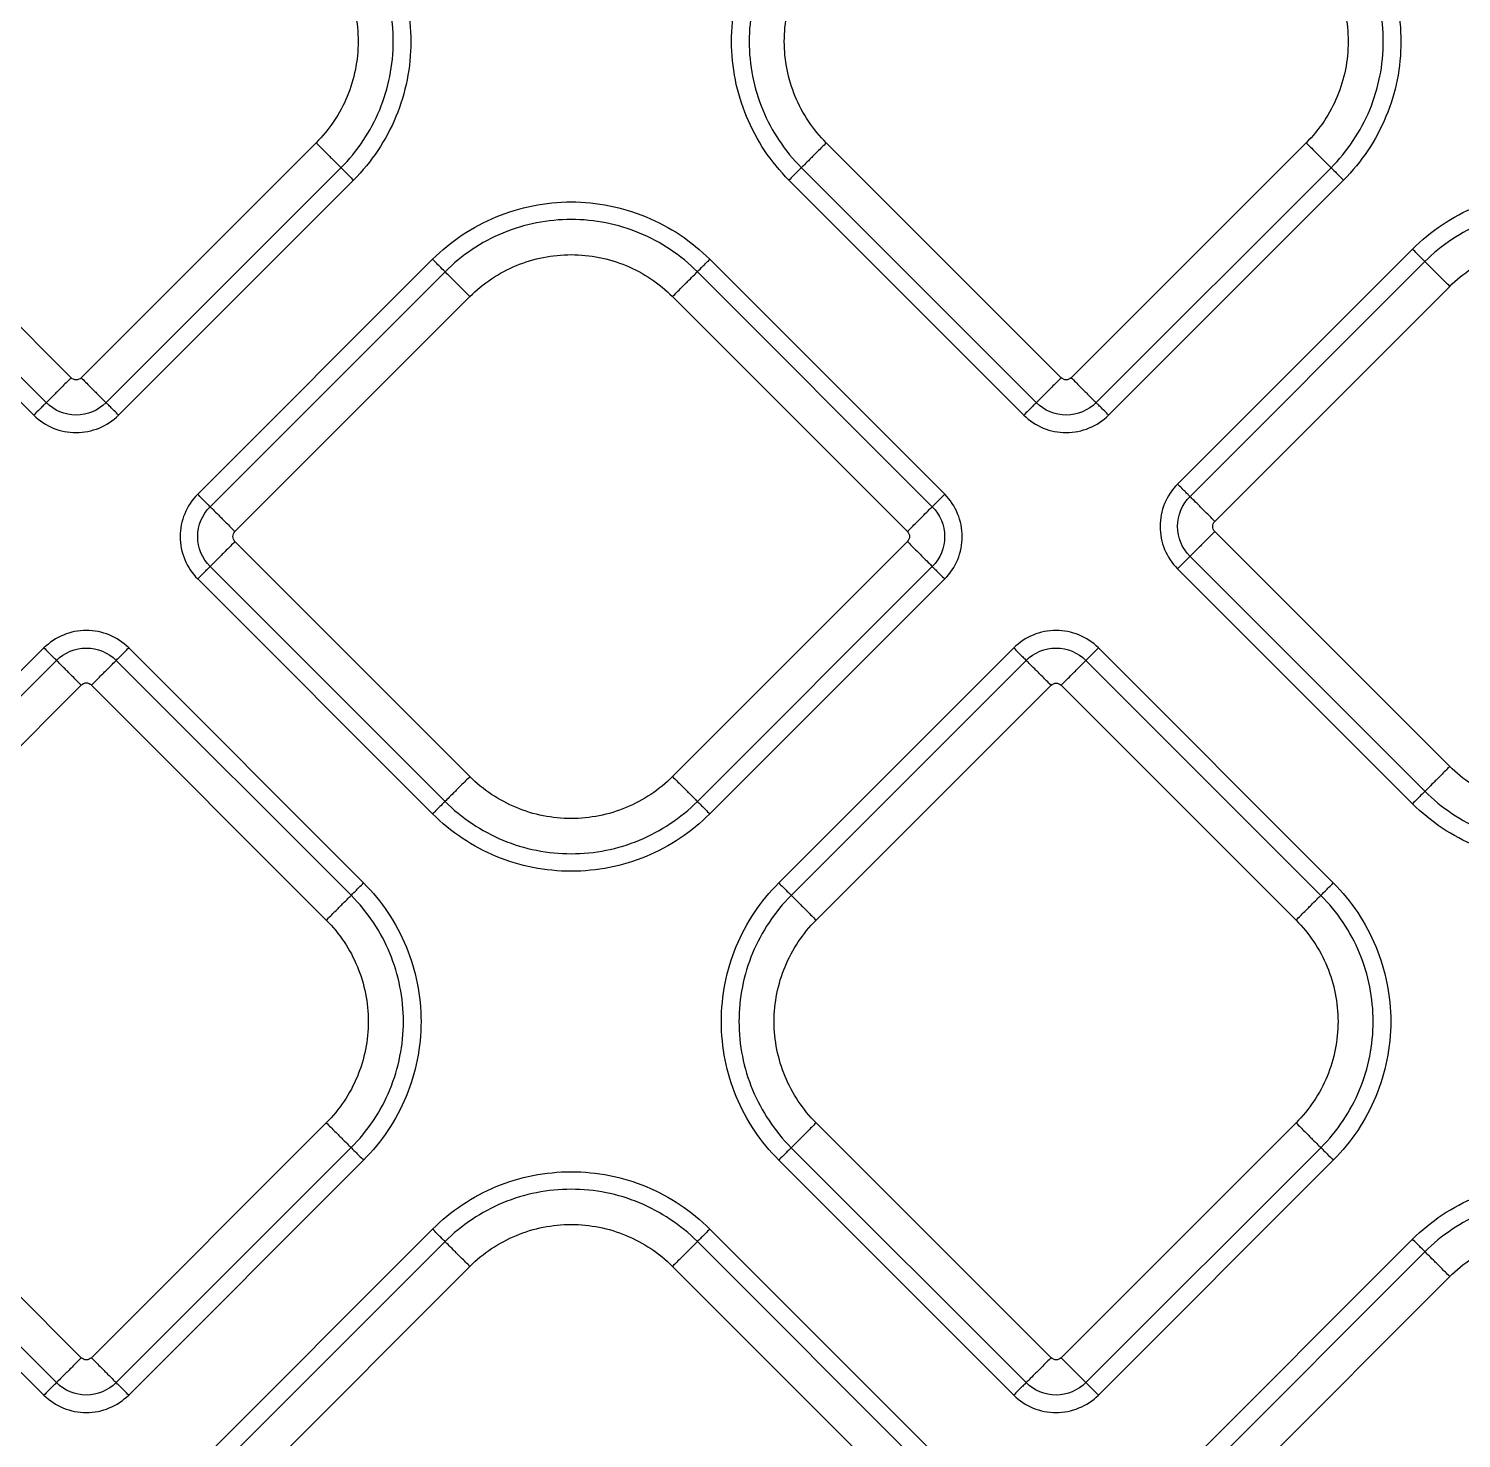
# Model space of a CAD drawing. Extents: x 525 to 613, y 487 to 635.
# Drawn here: x 567.463 to 571.481, y 537.177 to 541.13 of the extents above; entities that cross this region are included whole.
import ezdxf

# ---------------------------------------------------------------- set-up
doc = ezdxf.new("R2010")
doc.units = 0
doc.header["$MEASUREMENT"] = 0
doc.layers.add('1', color=4, linetype='Continuous')
doc.layers.add('STD TEST', color=3, linetype='Continuous')

# ---------------------------------------------------------------- blocks, each defined once
blk = doc.blocks.new('2023 VANGUARD')
at = {"layer": '1', "color": 3, "linetype": 'Continuous', "lineweight": 25}
for p, q in [((-1.3773, -52.5402), (-2.0361, -51.8813)), ((-0.6902, -51.8813), (-1.349, -52.5402)), ((1.3992, -52.5401), (0.7404, -51.8813)), ((2.0863, -51.8813), (1.4275, -52.5401)), ((-2.1407, -51.9859), (-1.4819, -52.6448)), ((-2.1059, -51.9511), (-1.447, -52.6099)), ((-1.2793, -52.6099), (-0.6205, -51.9511)), ((-1.2444, -52.6448), (-0.5856, -51.9859)), ((0.6358, -51.9859), (1.2946, -52.6447)), ((0.6707, -51.951), (1.3295, -52.6099)), ((1.4972, -52.6099), (2.156, -51.951)), ((1.5321, -52.6447), (2.1909, -51.9859)), ((2.3845, -52.1794), (1.7256, -52.8383)), ((-0.3636, -52.2079), (-1.0224, -52.8668)), ((1.0726, -52.8668), (0.4137, -52.2079)), ((2.4193, -52.2143), (1.7605, -52.8731)), ((-0.3287, -52.2428), (-0.9875, -52.9016)), ((1.0377, -52.9016), (0.3789, -52.2428)), ((1.8302, -52.9429), (2.489, -52.284)), ((-0.9178, -52.9714), (-0.259, -52.3125)), ((0.3091, -52.3125), (0.968, -52.9714)), ((2.489, -53.63), (1.8302, -52.9711)), ((-0.259, -53.6585), (-0.9178, -52.9996)), ((0.968, -52.9996), (0.3091, -53.6585)), ((-0.9875, -53.0694), (-0.3287, -53.7282)), ((0.3789, -53.7282), (1.0377, -53.0694)), ((1.7605, -53.0409), (2.4193, -53.6997)), ((-1.0224, -53.1042), (-0.3636, -53.7631)), ((0.4137, -53.7631), (1.0726, -53.1042)), ((1.7256, -53.0757), (2.3845, -53.7346)), ((-1.4534, -53.2978), (-1.779, -53.6234)), ((-0.5571, -53.9566), (-1.2159, -53.2978)), ((1.2661, -53.2978), (0.6073, -53.9566)), ((2.1624, -53.9566), (1.5036, -53.2978)), ((-1.4185, -53.3326), (-1.7441, -53.6582)), ((-0.592, -53.9914), (-1.2508, -53.3326)), ((1.301, -53.3326), (0.6421, -53.9915)), ((2.1275, -53.9915), (1.4687, -53.3326)), ((-1.3488, -53.4023), (-1.6754, -53.7289)), ((-1.3205, -53.4023), (-0.6617, -54.0612)), ((0.7119, -54.0612), (1.3707, -53.4024)), ((1.399, -53.4024), (2.0578, -54.0612)), ((-0.6617, -54.6293), (-1.3205, -55.2881)), ((1.3707, -55.2882), (0.7119, -54.6293)), ((2.0578, -54.6293), (1.399, -55.2882)), ((-1.2508, -55.3579), (-0.592, -54.699)), ((0.6421, -54.6991), (1.301, -55.3579)), ((1.4687, -55.3579), (2.1275, -54.6991)), ((-1.2159, -55.3927), (-0.5571, -54.7339)), ((0.6073, -54.7339), (1.2661, -55.3928)), ((1.5036, -55.3928), (2.1624, -54.7339)), ((-0.3635, -54.9274), (-1.0224, -55.5863)), ((-0.3287, -54.9623), (-0.9875, -55.6211)), ((1.0377, -55.6211), (0.3789, -54.9623)), ((1.0726, -55.5863), (0.4138, -54.9274)), ((2.3844, -54.9559), (1.7256, -55.6148)), ((2.4193, -54.9908), (1.7605, -55.6496)), ((-0.9178, -55.6909), (-0.259, -55.032)), ((0.3092, -55.032), (0.968, -55.6909)), ((1.8302, -55.7194), (2.489, -55.0605)), ((-1.3488, -55.2881), (-1.5437, -55.0933)), ((-1.6052, -55.1712), (-1.4185, -55.3579)), ((-1.64, -55.2061), (-1.4534, -55.3927))]:
    blk.add_line(p, q, dxfattribs=at)
for points, knots in [([(-0.5856, -51.2086), (-0.5347, -51.2595), (-0.494, -51.3205), (-0.4389, -51.4534), (-0.4246, -51.5253), (-0.4246, -51.6692), (-0.4389, -51.7411), (-0.494, -51.8741), (-0.5347, -51.935), (-0.5856, -51.9859)], [0, 0, 0, 0, 0.25, 0.25, 0.5, 0.5, 0.75, 0.75, 1, 1, 1, 1]), ([(0.6358, -51.9859), (0.5849, -51.935), (0.5442, -51.874), (0.4891, -51.7411), (0.4748, -51.6692), (0.4748, -51.5253), (0.4891, -51.4534), (0.5442, -51.3204), (0.5849, -51.2595), (0.6358, -51.2086)], [0, 0, 0, 0, 0.25, 0.25, 0.5, 0.5, 0.75, 0.75, 1, 1, 1, 1]), ([(2.1909, -51.2086), (2.2418, -51.2595), (2.2825, -51.3204), (2.3376, -51.4534), (2.3519, -51.5253), (2.3519, -51.6692), (2.3376, -51.7411), (2.2825, -51.874), (2.2418, -51.935), (2.1909, -51.9859)], [0, 0, 0, 0, 0.25, 0.25, 0.5, 0.5, 0.75, 0.75, 1, 1, 1, 1]), ([(-0.6205, -51.9511), (-0.5742, -51.9047), (-0.5371, -51.8492), (-0.4869, -51.7282), (-0.4739, -51.6628), (-0.4739, -51.5318), (-0.4869, -51.4663), (-0.5371, -51.3453), (-0.5742, -51.2898), (-0.6205, -51.2435)], [0, 0, 0, 0, 0.25, 0.25, 0.5, 0.5, 0.75, 0.75, 1, 1, 1, 1]), ([(0.6707, -51.2434), (0.6243, -51.2898), (0.5873, -51.3453), (0.5371, -51.4663), (0.5241, -51.5317), (0.5241, -51.6627), (0.5371, -51.7282), (0.5873, -51.8492), (0.6243, -51.9047), (0.6707, -51.951)], [0, 0, 0, 0, 0.25, 0.25, 0.5, 0.5, 0.75, 0.75, 1, 1, 1, 1]), ([(2.156, -51.951), (2.2024, -51.9047), (2.2394, -51.8492), (2.2896, -51.7282), (2.3026, -51.6627), (2.3026, -51.5317), (2.2896, -51.4663), (2.2394, -51.3453), (2.2024, -51.2898), (2.156, -51.2434)], [0, 0, 0, 0, 0.25, 0.25, 0.5, 0.5, 0.75, 0.75, 1, 1, 1, 1]), ([(-0.6902, -51.3132), (-0.653, -51.3504), (-0.6232, -51.3949), (-0.583, -51.4921), (-0.5725, -51.5447), (-0.5725, -51.6499), (-0.583, -51.7024), (-0.6232, -51.7996), (-0.653, -51.8441), (-0.6902, -51.8813)], [0, 0, 0, 0, 0.25, 0.25, 0.5, 0.5, 0.75, 0.75, 1, 1, 1, 1]), ([(0.7404, -51.8813), (0.7032, -51.8441), (0.6734, -51.7996), (0.6332, -51.7024), (0.6227, -51.6498), (0.6227, -51.5446), (0.6332, -51.4921), (0.6734, -51.3949), (0.7032, -51.3504), (0.7404, -51.3132)], [0, 0, 0, 0, 0.25, 0.25, 0.5, 0.5, 0.75, 0.75, 1, 1, 1, 1]), ([(2.0863, -51.3132), (2.1235, -51.3504), (2.1533, -51.3949), (2.1935, -51.4921), (2.204, -51.5446), (2.204, -51.6498), (2.1935, -51.7024), (2.1533, -51.7996), (2.1235, -51.8441), (2.0863, -51.8813)], [0, 0, 0, 0, 0.25, 0.25, 0.5, 0.5, 0.75, 0.75, 1, 1, 1, 1]), ([(-0.6902, -51.8813), (-0.6819, -51.8896), (-0.6737, -51.8979), (-0.6581, -51.9134), (-0.6509, -51.9207), (-0.6382, -51.9333), (-0.6329, -51.9387), (-0.6247, -51.9469), (-0.6218, -51.9497), (-0.6205, -51.9511)], [0, 0, 0, 0, 0.25, 0.25, 0.5, 0.5, 0.75, 0.75, 1, 1, 1, 1]), ([(0.7404, -51.8813), (0.7321, -51.8896), (0.7238, -51.8978), (0.7083, -51.9134), (0.701, -51.9206), (0.6884, -51.9333), (0.683, -51.9386), (0.6749, -51.9468), (0.672, -51.9496), (0.6707, -51.951)], [0, 0, 0, 0, 0.25, 0.25, 0.5, 0.5, 0.75, 0.75, 1, 1, 1, 1]), ([(2.0863, -51.8813), (2.0946, -51.8896), (2.1029, -51.8978), (2.1184, -51.9134), (2.1257, -51.9206), (2.1383, -51.9333), (2.1437, -51.9386), (2.1518, -51.9468), (2.1547, -51.9496), (2.156, -51.951)], [0, 0, 0, 0, 0.25, 0.25, 0.5, 0.5, 0.75, 0.75, 1, 1, 1, 1]), ([(-0.6205, -51.9511), (-0.6191, -51.9524), (-0.6147, -51.9568), (-0.6021, -51.9694), (-0.5939, -51.9776), (-0.5856, -51.9859)], [0, 0, 0, 0, 0.5, 0.5, 1, 1, 1, 1]), ([(0.6707, -51.951), (0.6693, -51.9524), (0.6649, -51.9567), (0.6523, -51.9694), (0.6441, -51.9776), (0.6358, -51.9859)], [0, 0, 0, 0, 0.5, 0.5, 1, 1, 1, 1]), ([(2.156, -51.951), (2.1574, -51.9524), (2.1618, -51.9567), (2.1744, -51.9694), (2.1826, -51.9776), (2.1909, -51.9859)], [0, 0, 0, 0, 0.5, 0.5, 1, 1, 1, 1]), ([(2.3845, -52.1794), (2.4353, -52.1286), (2.4963, -52.0878), (2.6292, -52.0328), (2.7012, -52.0185), (2.8451, -52.0185), (2.917, -52.0328), (3.0499, -52.0878), (3.1109, -52.1286), (3.1618, -52.1794)], [0, 0, 0, 0, 0.25, 0.25, 0.5, 0.5, 0.75, 0.75, 1, 1, 1, 1]), ([(-0.3636, -52.2079), (-0.3127, -52.1571), (-0.2517, -52.1163), (-0.1188, -52.0613), (-0.0469, -52.047), (0.097, -52.047), (0.1689, -52.0613), (0.3019, -52.1163), (0.3629, -52.1571), (0.4137, -52.2079)], [0, 0, 0, 0, 0.25, 0.25, 0.5, 0.5, 0.75, 0.75, 1, 1, 1, 1]), ([(3.1269, -52.2143), (3.0806, -52.168), (3.0251, -52.1309), (2.9041, -52.0808), (2.8386, -52.0678), (2.7076, -52.0678), (2.6421, -52.0808), (2.5211, -52.1309), (2.4656, -52.168), (2.4193, -52.2143)], [0, 0, 0, 0, 0.25, 0.25, 0.5, 0.5, 0.75, 0.75, 1, 1, 1, 1]), ([(0.3789, -52.2428), (0.3326, -52.1965), (0.2771, -52.1594), (0.156, -52.1093), (0.0906, -52.0963), (-0.0404, -52.0963), (-0.1059, -52.1093), (-0.2269, -52.1594), (-0.2824, -52.1965), (-0.3287, -52.2428)], [0, 0, 0, 0, 0.25, 0.25, 0.5, 0.5, 0.75, 0.75, 1, 1, 1, 1]), ([(2.4193, -52.2143), (2.4179, -52.2129), (2.4136, -52.2086), (2.401, -52.1959), (2.3927, -52.1877), (2.3845, -52.1794)], [0, 0, 0, 0, 0.5, 0.5, 1, 1, 1, 1]), ([(2.489, -52.284), (2.5262, -52.2468), (2.5708, -52.2171), (2.668, -52.1768), (2.7205, -52.1664), (2.8257, -52.1664), (2.8783, -52.1768), (2.9754, -52.2171), (3.02, -52.2468), (3.0572, -52.284)], [0, 0, 0, 0, 0.25, 0.25, 0.5, 0.5, 0.75, 0.75, 1, 1, 1, 1]), ([(-0.3287, -52.2428), (-0.3301, -52.2414), (-0.3344, -52.2371), (-0.3471, -52.2245), (-0.3553, -52.2162), (-0.3636, -52.2079)], [0, 0, 0, 0, 0.5, 0.5, 1, 1, 1, 1]), ([(-0.259, -52.3125), (-0.2218, -52.2753), (-0.1772, -52.2456), (-0.0801, -52.2053), (-0.0275, -52.1949), (0.0777, -52.1949), (0.1302, -52.2053), (0.2274, -52.2456), (0.272, -52.2753), (0.3091, -52.3125)], [0, 0, 0, 0, 0.25, 0.25, 0.5, 0.5, 0.75, 0.75, 1, 1, 1, 1]), ([(0.3789, -52.2428), (0.3802, -52.2414), (0.3846, -52.2371), (0.3972, -52.2245), (0.4055, -52.2162), (0.4137, -52.2079)], [0, 0, 0, 0, 0.5, 0.5, 1, 1, 1, 1]), ([(2.489, -52.284), (2.4808, -52.2758), (2.4725, -52.2675), (2.457, -52.252), (2.4497, -52.2447), (2.4371, -52.2321), (2.4317, -52.2267), (2.4235, -52.2185), (2.4207, -52.2157), (2.4193, -52.2143)], [0, 0, 0, 0, 0.25, 0.25, 0.5, 0.5, 0.75, 0.75, 1, 1, 1, 1]), ([(-0.259, -52.3125), (-0.2673, -52.3043), (-0.2755, -52.296), (-0.2911, -52.2805), (-0.2983, -52.2732), (-0.3109, -52.2606), (-0.3163, -52.2552), (-0.3245, -52.247), (-0.3273, -52.2442), (-0.3287, -52.2428)], [0, 0, 0, 0, 0.25, 0.25, 0.5, 0.5, 0.75, 0.75, 1, 1, 1, 1]), ([(0.3091, -52.3125), (0.3174, -52.3043), (0.3257, -52.296), (0.3412, -52.2805), (0.3485, -52.2732), (0.3611, -52.2606), (0.3665, -52.2552), (0.3747, -52.247), (0.3775, -52.2442), (0.3789, -52.2428)], [0, 0, 0, 0, 0.25, 0.25, 0.5, 0.5, 0.75, 0.75, 1, 1, 1, 1]), ([(-1.3773, -52.5402), (-1.3847, -52.5476), (-1.3926, -52.5555), (-1.4082, -52.571), (-1.4158, -52.5786), (-1.429, -52.5919), (-1.4347, -52.5976), (-1.443, -52.6059), (-1.4457, -52.6086), (-1.447, -52.6099)], [0, 0, 0, 0, 0.25, 0.25, 0.5, 0.5, 0.75, 0.75, 1, 1, 1, 1]), ([(-1.349, -52.5402), (-1.3527, -52.5439), (-1.3579, -52.546), (-1.3684, -52.546), (-1.3736, -52.5439), (-1.3773, -52.5402)], [0, 0, 0, 0, 0.5, 0.5, 1, 1, 1, 1]), ([(-1.349, -52.5402), (-1.3408, -52.5484), (-1.3325, -52.5567), (-1.317, -52.5722), (-1.3097, -52.5795), (-1.2971, -52.5921), (-1.2917, -52.5975), (-1.2835, -52.6057), (-1.2807, -52.6085), (-1.2793, -52.6099)], [0, 0, 0, 0, 0.25, 0.25, 0.5, 0.5, 0.75, 0.75, 1, 1, 1, 1]), ([(1.3992, -52.5401), (1.3918, -52.5475), (1.3839, -52.5554), (1.3684, -52.571), (1.3608, -52.5786), (1.3475, -52.5919), (1.3418, -52.5975), (1.3335, -52.6059), (1.3308, -52.6086), (1.3295, -52.6099)], [0, 0, 0, 0, 0.25, 0.25, 0.5, 0.5, 0.75, 0.75, 1, 1, 1, 1]), ([(1.4275, -52.5401), (1.4238, -52.5439), (1.4186, -52.546), (1.4081, -52.546), (1.4029, -52.5439), (1.3992, -52.5401)], [0, 0, 0, 0, 0.5, 0.5, 1, 1, 1, 1]), ([(1.4275, -52.5401), (1.4358, -52.5484), (1.444, -52.5567), (1.4596, -52.5722), (1.4668, -52.5795), (1.4794, -52.5921), (1.4848, -52.5975), (1.493, -52.6057), (1.4958, -52.6085), (1.4972, -52.6099)], [0, 0, 0, 0, 0.25, 0.25, 0.5, 0.5, 0.75, 0.75, 1, 1, 1, 1]), ([(-1.447, -52.6099), (-1.4477, -52.6105), (-1.449, -52.6118), (-1.453, -52.6159), (-1.4558, -52.6186), (-1.4624, -52.6252), (-1.4662, -52.629), (-1.474, -52.6369), (-1.4781, -52.6409), (-1.4819, -52.6448)], [0, 0, 0, 0, 0.25, 0.25, 0.5, 0.5, 0.75, 0.75, 1, 1, 1, 1]), ([(-1.2793, -52.6099), (-1.3013, -52.6319), (-1.3319, -52.6446), (-1.3945, -52.6446), (-1.4249, -52.632), (-1.447, -52.6099)], [0, 0, 0, 0, 0.5, 0.5, 1, 1, 1, 1]), ([(-1.2444, -52.6448), (-1.2482, -52.6409), (-1.2523, -52.6369), (-1.2602, -52.629), (-1.264, -52.6252), (-1.2706, -52.6186), (-1.2733, -52.6159), (-1.2774, -52.6118), (-1.2787, -52.6105), (-1.2793, -52.6099)], [0, 0, 0, 0, 0.25, 0.25, 0.5, 0.5, 0.75, 0.75, 1, 1, 1, 1]), ([(1.3295, -52.6099), (1.3289, -52.6105), (1.3276, -52.6118), (1.3235, -52.6158), (1.3207, -52.6186), (1.3142, -52.6252), (1.3103, -52.629), (1.3025, -52.6369), (1.2984, -52.6409), (1.2946, -52.6447)], [0, 0, 0, 0, 0.25, 0.25, 0.5, 0.5, 0.75, 0.75, 1, 1, 1, 1]), ([(1.4972, -52.6099), (1.4752, -52.6318), (1.4446, -52.6446), (1.382, -52.6446), (1.3516, -52.632), (1.3295, -52.6099)], [0, 0, 0, 0, 0.5, 0.5, 1, 1, 1, 1]), ([(1.5321, -52.6447), (1.5283, -52.6409), (1.5242, -52.6369), (1.5164, -52.629), (1.5125, -52.6252), (1.506, -52.6186), (1.5032, -52.6158), (1.4991, -52.6118), (1.4978, -52.6105), (1.4972, -52.6099)], [0, 0, 0, 0, 0.25, 0.25, 0.5, 0.5, 0.75, 0.75, 1, 1, 1, 1]), ([(-1.4819, -52.6448), (-1.4505, -52.6761), (-1.4076, -52.6939), (-1.3189, -52.6939), (-1.2755, -52.6759), (-1.2444, -52.6448)], [0, 0, 0, 0, 0.5, 0.5, 1, 1, 1, 1]), ([(1.2946, -52.6447), (1.326, -52.6761), (1.3689, -52.6939), (1.4576, -52.6939), (1.501, -52.6758), (1.5321, -52.6447)], [0, 0, 0, 0, 0.5, 0.5, 1, 1, 1, 1]), ([(-1.0224, -52.8668), (-1.0538, -52.8981), (-1.0716, -52.9411), (-1.0716, -53.0298), (-1.0535, -53.0731), (-1.0224, -53.1042)], [0, 0, 0, 0, 0.5, 0.5, 1, 1, 1, 1]), ([(-0.9875, -52.9016), (-0.9882, -52.901), (-0.9895, -52.8997), (-0.9935, -52.8957), (-0.9963, -52.8929), (-1.0029, -52.8863), (-1.0067, -52.8825), (-1.0146, -52.8746), (-1.0186, -52.8706), (-1.0224, -52.8668)], [0, 0, 0, 0, 0.25, 0.25, 0.5, 0.5, 0.75, 0.75, 1, 1, 1, 1]), ([(1.0726, -52.8668), (1.0688, -52.8706), (1.0647, -52.8746), (1.0568, -52.8825), (1.053, -52.8863), (1.0464, -52.8929), (1.0437, -52.8957), (1.0396, -52.8997), (1.0383, -52.901), (1.0377, -52.9016)], [0, 0, 0, 0, 0.25, 0.25, 0.5, 0.5, 0.75, 0.75, 1, 1, 1, 1]), ([(1.0726, -53.1042), (1.1039, -53.0729), (1.1217, -53.0299), (1.1218, -52.9412), (1.1037, -52.8979), (1.0726, -52.8668)], [0, 0, 0, 0, 0.5, 0.5, 1, 1, 1, 1]), ([(1.7256, -52.8383), (1.6943, -52.8696), (1.6765, -52.9126), (1.6764, -53.0013), (1.6945, -53.0446), (1.7256, -53.0757)], [0, 0, 0, 0, 0.5, 0.5, 1, 1, 1, 1]), ([(1.7605, -52.8731), (1.7599, -52.8725), (1.7586, -52.8712), (1.7545, -52.8672), (1.7517, -52.8644), (1.7452, -52.8578), (1.7413, -52.854), (1.7335, -52.8461), (1.7294, -52.8421), (1.7256, -52.8383)], [0, 0, 0, 0, 0.25, 0.25, 0.5, 0.5, 0.75, 0.75, 1, 1, 1, 1]), ([(1.7605, -53.0409), (1.7385, -53.0189), (1.7257, -52.9883), (1.7258, -52.9256), (1.7383, -52.8953), (1.7605, -52.8731)], [0, 0, 0, 0, 0.5, 0.5, 1, 1, 1, 1]), ([(1.8302, -52.9429), (1.8228, -52.9355), (1.8149, -52.9275), (1.7994, -52.912), (1.7918, -52.9044), (1.7785, -52.8911), (1.7728, -52.8855), (1.7645, -52.8771), (1.7618, -52.8744), (1.7605, -52.8731)], [0, 0, 0, 0, 0.25, 0.25, 0.5, 0.5, 0.75, 0.75, 1, 1, 1, 1]), ([(-0.9875, -53.0694), (-1.0095, -53.0474), (-1.0223, -53.0168), (-1.0223, -52.9541), (-1.0097, -52.9238), (-0.9875, -52.9016)], [0, 0, 0, 0, 0.5, 0.5, 1, 1, 1, 1]), ([(-0.9875, -52.9016), (-0.9862, -52.903), (-0.9833, -52.9058), (-0.9752, -52.914), (-0.9698, -52.9194), (-0.9572, -52.932), (-0.9499, -52.9393), (-0.9344, -52.9548), (-0.9261, -52.9631), (-0.9178, -52.9714)], [0, 0, 0, 0, 0.25, 0.25, 0.5, 0.5, 0.75, 0.75, 1, 1, 1, 1]), ([(0.968, -52.9714), (0.9762, -52.9631), (0.9845, -52.9548), (1, -52.9393), (1.0073, -52.932), (1.0199, -52.9194), (1.0253, -52.914), (1.0335, -52.9058), (1.0363, -52.903), (1.0377, -52.9016)], [0, 0, 0, 0, 0.25, 0.25, 0.5, 0.5, 0.75, 0.75, 1, 1, 1, 1]), ([(1.0377, -52.9016), (1.0597, -52.9236), (1.0724, -52.9542), (1.0724, -53.0169), (1.0599, -53.0472), (1.0377, -53.0694)], [0, 0, 0, 0, 0.5, 0.5, 1, 1, 1, 1]), ([(1.8302, -52.9711), (1.8265, -52.9674), (1.8243, -52.9622), (1.8243, -52.9518), (1.8265, -52.9466), (1.8302, -52.9429)], [0, 0, 0, 0, 0.5, 0.5, 1, 1, 1, 1]), ([(-0.9178, -52.9996), (-0.9215, -52.9959), (-0.9237, -52.9907), (-0.9237, -52.9803), (-0.9215, -52.9751), (-0.9178, -52.9714)], [0, 0, 0, 0, 0.5, 0.5, 1, 1, 1, 1]), ([(0.968, -52.9714), (0.9717, -52.9751), (0.9738, -52.9803), (0.9738, -52.9907), (0.9717, -52.9959), (0.968, -52.9996)], [0, 0, 0, 0, 0.5, 0.5, 1, 1, 1, 1]), ([(1.8302, -52.9711), (1.8219, -52.9794), (1.8137, -52.9877), (1.7981, -53.0032), (1.7909, -53.0105), (1.7782, -53.0231), (1.7729, -53.0285), (1.7647, -53.0367), (1.7619, -53.0395), (1.7605, -53.0409)], [0, 0, 0, 0, 0.25, 0.25, 0.5, 0.5, 0.75, 0.75, 1, 1, 1, 1]), ([(-0.9178, -52.9996), (-0.9261, -53.0079), (-0.9344, -53.0162), (-0.9499, -53.0317), (-0.9572, -53.039), (-0.9698, -53.0516), (-0.9752, -53.057), (-0.9833, -53.0652), (-0.9862, -53.068), (-0.9875, -53.0694)], [0, 0, 0, 0, 0.25, 0.25, 0.5, 0.5, 0.75, 0.75, 1, 1, 1, 1]), ([(0.968, -52.9996), (0.9754, -53.007), (0.9833, -53.015), (0.9988, -53.0305), (1.0064, -53.0381), (1.0197, -53.0514), (1.0254, -53.057), (1.0337, -53.0654), (1.0364, -53.0681), (1.0377, -53.0694)], [0, 0, 0, 0, 0.25, 0.25, 0.5, 0.5, 0.75, 0.75, 1, 1, 1, 1]), ([(-1.0224, -53.1042), (-1.0186, -53.1004), (-1.0146, -53.0964), (-1.0067, -53.0885), (-1.0029, -53.0847), (-0.9963, -53.0781), (-0.9935, -53.0754), (-0.9895, -53.0713), (-0.9882, -53.07), (-0.9875, -53.0694)], [0, 0, 0, 0, 0.25, 0.25, 0.5, 0.5, 0.75, 0.75, 1, 1, 1, 1]), ([(1.0377, -53.0694), (1.0383, -53.07), (1.0396, -53.0713), (1.0437, -53.0754), (1.0464, -53.0781), (1.053, -53.0847), (1.0568, -53.0885), (1.0647, -53.0964), (1.0688, -53.1004), (1.0726, -53.1042)], [0, 0, 0, 0, 0.25, 0.25, 0.5, 0.5, 0.75, 0.75, 1, 1, 1, 1]), ([(1.7256, -53.0757), (1.7294, -53.0719), (1.7335, -53.0679), (1.7413, -53.06), (1.7452, -53.0562), (1.7517, -53.0496), (1.7545, -53.0468), (1.7586, -53.0428), (1.7599, -53.0415), (1.7605, -53.0409)], [0, 0, 0, 0, 0.25, 0.25, 0.5, 0.5, 0.75, 0.75, 1, 1, 1, 1]), ([(-1.2159, -53.2978), (-1.2473, -53.2664), (-1.2903, -53.2486), (-1.3789, -53.2486), (-1.4223, -53.2666), (-1.4534, -53.2978)], [0, 0, 0, 0, 0.5, 0.5, 1, 1, 1, 1]), ([(1.5036, -53.2978), (1.4722, -53.2664), (1.4292, -53.2486), (1.3406, -53.2486), (1.2972, -53.2667), (1.2661, -53.2978)], [0, 0, 0, 0, 0.5, 0.5, 1, 1, 1, 1]), ([(-1.4534, -53.2978), (-1.4496, -53.3016), (-1.4455, -53.3056), (-1.4377, -53.3135), (-1.4338, -53.3173), (-1.4273, -53.3239), (-1.4245, -53.3266), (-1.4204, -53.3307), (-1.4191, -53.332), (-1.4185, -53.3326)], [0, 0, 0, 0, 0.25, 0.25, 0.5, 0.5, 0.75, 0.75, 1, 1, 1, 1]), ([(-1.4185, -53.3326), (-1.3965, -53.3106), (-1.3659, -53.2979), (-1.3033, -53.2979), (-1.2729, -53.3105), (-1.2508, -53.3326)], [0, 0, 0, 0, 0.5, 0.5, 1, 1, 1, 1]), ([(-1.2508, -53.3326), (-1.2502, -53.332), (-1.2489, -53.3307), (-1.2448, -53.3266), (-1.242, -53.3239), (-1.2355, -53.3173), (-1.2316, -53.3135), (-1.2238, -53.3056), (-1.2197, -53.3016), (-1.2159, -53.2978)], [0, 0, 0, 0, 0.25, 0.25, 0.5, 0.5, 0.75, 0.75, 1, 1, 1, 1]), ([(1.2661, -53.2978), (1.2699, -53.3016), (1.274, -53.3056), (1.2818, -53.3135), (1.2856, -53.3173), (1.2922, -53.3239), (1.295, -53.3267), (1.299, -53.3307), (1.3003, -53.332), (1.301, -53.3326)], [0, 0, 0, 0, 0.25, 0.25, 0.5, 0.5, 0.75, 0.75, 1, 1, 1, 1]), ([(1.301, -53.3326), (1.3229, -53.3107), (1.3536, -53.2979), (1.4162, -53.2979), (1.4465, -53.3105), (1.4687, -53.3326)], [0, 0, 0, 0, 0.5, 0.5, 1, 1, 1, 1]), ([(1.4687, -53.3326), (1.4693, -53.332), (1.4706, -53.3307), (1.4747, -53.3267), (1.4774, -53.3239), (1.484, -53.3173), (1.4878, -53.3135), (1.4957, -53.3056), (1.4998, -53.3016), (1.5036, -53.2978)], [0, 0, 0, 0, 0.25, 0.25, 0.5, 0.5, 0.75, 0.75, 1, 1, 1, 1]), ([(-1.3488, -53.4023), (-1.3571, -53.3941), (-1.3653, -53.3858), (-1.3809, -53.3703), (-1.3881, -53.363), (-1.4008, -53.3504), (-1.4061, -53.345), (-1.4143, -53.3368), (-1.4171, -53.334), (-1.4185, -53.3326)], [0, 0, 0, 0, 0.25, 0.25, 0.5, 0.5, 0.75, 0.75, 1, 1, 1, 1]), ([(-1.3205, -53.4023), (-1.3131, -53.3949), (-1.3052, -53.387), (-1.2897, -53.3715), (-1.2821, -53.3639), (-1.2688, -53.3506), (-1.2631, -53.3449), (-1.2548, -53.3366), (-1.2521, -53.3339), (-1.2508, -53.3326)], [0, 0, 0, 0, 0.25, 0.25, 0.5, 0.5, 0.75, 0.75, 1, 1, 1, 1]), ([(1.3707, -53.4024), (1.3624, -53.3941), (1.3542, -53.3858), (1.3386, -53.3703), (1.3314, -53.363), (1.3187, -53.3504), (1.3134, -53.345), (1.3052, -53.3368), (1.3024, -53.334), (1.301, -53.3326)], [0, 0, 0, 0, 0.25, 0.25, 0.5, 0.5, 0.75, 0.75, 1, 1, 1, 1]), ([(1.399, -53.4024), (1.4064, -53.395), (1.4143, -53.3871), (1.4298, -53.3715), (1.4374, -53.3639), (1.4507, -53.3506), (1.4564, -53.345), (1.4647, -53.3366), (1.4674, -53.3339), (1.4687, -53.3326)], [0, 0, 0, 0, 0.25, 0.25, 0.5, 0.5, 0.75, 0.75, 1, 1, 1, 1]), ([(-1.3205, -53.4023), (-1.3212, -53.4017), (-1.3224, -53.4006), (-1.3246, -53.3991), (-1.3274, -53.3978), (-1.3307, -53.3967), (-1.3346, -53.3964), (-1.3386, -53.3967), (-1.3423, -53.3979), (-1.3459, -53.3997), (-1.3478, -53.4015), (-1.3488, -53.4023)], [0, 0, 0, 0, 0.083478, 0.166388, 0.250171, 0.374789, 0.500105, 0.62472, 0.750039, 0.874841, 1, 1, 1, 1]), ([(1.3707, -53.4024), (1.3744, -53.3987), (1.3796, -53.3965), (1.3901, -53.3965), (1.3953, -53.3987), (1.399, -53.4024)], [0, 0, 0, 0, 0.5, 0.5, 1, 1, 1, 1]), ([(2.489, -53.63), (2.4808, -53.6382), (2.4725, -53.6465), (2.457, -53.662), (2.4497, -53.6693), (2.4371, -53.6819), (2.4317, -53.6873), (2.4235, -53.6955), (2.4207, -53.6983), (2.4193, -53.6997)], [0, 0, 0, 0, 0.25, 0.25, 0.5, 0.5, 0.75, 0.75, 1, 1, 1, 1]), ([(3.0572, -53.63), (3.02, -53.6672), (2.9754, -53.6969), (2.8783, -53.7372), (2.8257, -53.7476), (2.7205, -53.7476), (2.668, -53.7372), (2.5708, -53.6969), (2.5262, -53.6672), (2.489, -53.63)], [0, 0, 0, 0, 0.25, 0.25, 0.5, 0.5, 0.75, 0.75, 1, 1, 1, 1]), ([(-0.259, -53.6585), (-0.2673, -53.6668), (-0.2755, -53.675), (-0.2911, -53.6905), (-0.2983, -53.6978), (-0.3109, -53.7104), (-0.3163, -53.7158), (-0.3245, -53.724), (-0.3273, -53.7268), (-0.3287, -53.7282)], [0, 0, 0, 0, 0.25, 0.25, 0.5, 0.5, 0.75, 0.75, 1, 1, 1, 1]), ([(0.3091, -53.6585), (0.272, -53.6957), (0.2274, -53.7254), (0.1302, -53.7657), (0.0777, -53.7761), (-0.0275, -53.7761), (-0.0801, -53.7657), (-0.1772, -53.7254), (-0.2218, -53.6957), (-0.259, -53.6585)], [0, 0, 0, 0, 0.25, 0.25, 0.5, 0.5, 0.75, 0.75, 1, 1, 1, 1]), ([(0.3091, -53.6585), (0.3174, -53.6668), (0.3257, -53.675), (0.3412, -53.6905), (0.3485, -53.6978), (0.3611, -53.7104), (0.3665, -53.7158), (0.3747, -53.724), (0.3775, -53.7268), (0.3789, -53.7282)], [0, 0, 0, 0, 0.25, 0.25, 0.5, 0.5, 0.75, 0.75, 1, 1, 1, 1]), ([(2.4193, -53.6997), (2.4179, -53.7011), (2.4136, -53.7054), (2.401, -53.718), (2.3927, -53.7263), (2.3845, -53.7346)], [0, 0, 0, 0, 0.5, 0.5, 1, 1, 1, 1]), ([(2.4193, -53.6997), (2.4656, -53.746), (2.5211, -53.7831), (2.6421, -53.8332), (2.7076, -53.8462), (2.8386, -53.8462), (2.9041, -53.8332), (3.0251, -53.7831), (3.0806, -53.746), (3.1269, -53.6997)], [0, 0, 0, 0, 0.25, 0.25, 0.5, 0.5, 0.75, 0.75, 1, 1, 1, 1]), ([(-0.3287, -53.7282), (-0.3301, -53.7296), (-0.3344, -53.7339), (-0.3471, -53.7466), (-0.3553, -53.7548), (-0.3636, -53.7631)], [0, 0, 0, 0, 0.5, 0.5, 1, 1, 1, 1]), ([(-0.3287, -53.7282), (-0.2824, -53.7745), (-0.2269, -53.8116), (-0.1059, -53.8617), (-0.0404, -53.8747), (0.0906, -53.8747), (0.156, -53.8617), (0.2771, -53.8116), (0.3326, -53.7745), (0.3789, -53.7282)], [0, 0, 0, 0, 0.25, 0.25, 0.5, 0.5, 0.75, 0.75, 1, 1, 1, 1]), ([(0.3789, -53.7282), (0.3802, -53.7296), (0.3846, -53.7339), (0.3972, -53.7466), (0.4055, -53.7548), (0.4137, -53.7631)], [0, 0, 0, 0, 0.5, 0.5, 1, 1, 1, 1]), ([(3.1618, -53.7346), (3.1109, -53.7854), (3.0499, -53.8262), (2.917, -53.8812), (2.8451, -53.8955), (2.7012, -53.8955), (2.6292, -53.8812), (2.4963, -53.8262), (2.4353, -53.7854), (2.3845, -53.7346)], [0, 0, 0, 0, 0.25, 0.25, 0.5, 0.5, 0.75, 0.75, 1, 1, 1, 1]), ([(0.4137, -53.7631), (0.3629, -53.8139), (0.3019, -53.8547), (0.1689, -53.9097), (0.097, -53.924), (-0.0469, -53.924), (-0.1188, -53.9097), (-0.2517, -53.8547), (-0.3127, -53.8139), (-0.3636, -53.7631)], [0, 0, 0, 0, 0.25, 0.25, 0.5, 0.5, 0.75, 0.75, 1, 1, 1, 1]), ([(-0.592, -53.9914), (-0.5906, -53.9901), (-0.5862, -53.9857), (-0.5736, -53.9731), (-0.5654, -53.9649), (-0.5571, -53.9566)], [0, 0, 0, 0, 0.5, 0.5, 1, 1, 1, 1]), ([(-0.5571, -53.9566), (-0.5062, -54.0075), (-0.4655, -54.0684), (-0.4104, -54.2014), (-0.3961, -54.2733), (-0.3961, -54.4172), (-0.4104, -54.4891), (-0.4655, -54.622), (-0.5062, -54.683), (-0.5571, -54.7339)], [0, 0, 0, 0, 0.25, 0.25, 0.5, 0.5, 0.75, 0.75, 1, 1, 1, 1]), ([(0.6073, -54.7339), (0.5564, -54.683), (0.5157, -54.6221), (0.4606, -54.4891), (0.4463, -54.4172), (0.4463, -54.2733), (0.4606, -54.2014), (0.5157, -54.0685), (0.5564, -54.0075), (0.6073, -53.9566)], [0, 0, 0, 0, 0.25, 0.25, 0.5, 0.5, 0.75, 0.75, 1, 1, 1, 1]), ([(0.6073, -53.9566), (0.6155, -53.9649), (0.6238, -53.9731), (0.6364, -53.9858), (0.6408, -53.9901), (0.6421, -53.9915)], [0, 0, 0, 0, 0.5, 0.5, 1, 1, 1, 1]), ([(2.1275, -53.9915), (2.1289, -53.9901), (2.1333, -53.9858), (2.1459, -53.9731), (2.1541, -53.9649), (2.1624, -53.9566)], [0, 0, 0, 0, 0.5, 0.5, 1, 1, 1, 1]), ([(2.1624, -53.9566), (2.2133, -54.0075), (2.254, -54.0685), (2.3091, -54.2014), (2.3234, -54.2733), (2.3234, -54.4172), (2.3091, -54.4891), (2.254, -54.6221), (2.2133, -54.683), (2.1624, -54.7339)], [0, 0, 0, 0, 0.25, 0.25, 0.5, 0.5, 0.75, 0.75, 1, 1, 1, 1]), ([(-0.6617, -54.0612), (-0.6534, -54.0529), (-0.6451, -54.0446), (-0.6296, -54.0291), (-0.6223, -54.0218), (-0.6097, -54.0092), (-0.6043, -54.0038), (-0.5962, -53.9956), (-0.5933, -53.9928), (-0.592, -53.9914)], [0, 0, 0, 0, 0.25, 0.25, 0.5, 0.5, 0.75, 0.75, 1, 1, 1, 1]), ([(-0.592, -54.699), (-0.5456, -54.6527), (-0.5086, -54.5972), (-0.4584, -54.4762), (-0.4454, -54.4107), (-0.4454, -54.2797), (-0.4584, -54.2143), (-0.5086, -54.0933), (-0.5456, -54.0378), (-0.592, -53.9914)], [0, 0, 0, 0, 0.25, 0.25, 0.5, 0.5, 0.75, 0.75, 1, 1, 1, 1]), ([(0.6421, -53.9915), (0.5958, -54.0378), (0.5587, -54.0933), (0.5086, -54.2143), (0.4956, -54.2798), (0.4956, -54.4108), (0.5086, -54.4762), (0.5587, -54.5972), (0.5958, -54.6527), (0.6421, -54.6991)], [0, 0, 0, 0, 0.25, 0.25, 0.5, 0.5, 0.75, 0.75, 1, 1, 1, 1]), ([(0.6421, -53.9915), (0.6435, -53.9929), (0.6463, -53.9957), (0.6545, -54.0039), (0.6599, -54.0092), (0.6725, -54.0219), (0.6798, -54.0291), (0.6953, -54.0447), (0.7036, -54.0529), (0.7119, -54.0612)], [0, 0, 0, 0, 0.25, 0.25, 0.5, 0.5, 0.75, 0.75, 1, 1, 1, 1]), ([(2.0578, -54.0612), (2.0661, -54.0529), (2.0743, -54.0447), (2.0899, -54.0291), (2.0971, -54.0219), (2.1098, -54.0092), (2.1151, -54.0039), (2.1233, -53.9957), (2.1262, -53.9929), (2.1275, -53.9915)], [0, 0, 0, 0, 0.25, 0.25, 0.5, 0.5, 0.75, 0.75, 1, 1, 1, 1]), ([(2.1275, -54.6991), (2.1738, -54.6527), (2.2109, -54.5972), (2.2611, -54.4762), (2.2741, -54.4108), (2.2741, -54.2798), (2.2611, -54.2143), (2.2109, -54.0933), (2.1738, -54.0378), (2.1275, -53.9915)], [0, 0, 0, 0, 0.25, 0.25, 0.5, 0.5, 0.75, 0.75, 1, 1, 1, 1]), ([(-0.6617, -54.0612), (-0.6245, -54.0984), (-0.5947, -54.1429), (-0.5545, -54.2401), (-0.544, -54.2926), (-0.544, -54.3978), (-0.5545, -54.4504), (-0.5947, -54.5476), (-0.6245, -54.5921), (-0.6617, -54.6293)], [0, 0, 0, 0, 0.25, 0.25, 0.5, 0.5, 0.75, 0.75, 1, 1, 1, 1]), ([(0.7119, -54.6293), (0.6747, -54.5921), (0.6449, -54.5476), (0.6047, -54.4504), (0.5942, -54.3979), (0.5942, -54.2927), (0.6047, -54.2401), (0.6449, -54.1429), (0.6747, -54.0984), (0.7119, -54.0612)], [0, 0, 0, 0, 0.25, 0.25, 0.5, 0.5, 0.75, 0.75, 1, 1, 1, 1]), ([(2.0578, -54.0612), (2.095, -54.0984), (2.1248, -54.1429), (2.165, -54.2401), (2.1755, -54.2927), (2.1755, -54.3979), (2.165, -54.4504), (2.1248, -54.5476), (2.095, -54.5921), (2.0578, -54.6293)], [0, 0, 0, 0, 0.25, 0.25, 0.5, 0.5, 0.75, 0.75, 1, 1, 1, 1]), ([(-0.6617, -54.6293), (-0.6534, -54.6376), (-0.6451, -54.6458), (-0.6296, -54.6614), (-0.6223, -54.6686), (-0.6097, -54.6813), (-0.6043, -54.6866), (-0.5962, -54.6948), (-0.5933, -54.6976), (-0.592, -54.699)], [0, 0, 0, 0, 0.25, 0.25, 0.5, 0.5, 0.75, 0.75, 1, 1, 1, 1]), ([(0.7119, -54.6293), (0.7036, -54.6376), (0.6953, -54.6459), (0.6798, -54.6614), (0.6725, -54.6687), (0.6599, -54.6813), (0.6545, -54.6867), (0.6463, -54.6949), (0.6435, -54.6977), (0.6421, -54.6991)], [0, 0, 0, 0, 0.25, 0.25, 0.5, 0.5, 0.75, 0.75, 1, 1, 1, 1]), ([(2.0578, -54.6293), (2.0661, -54.6376), (2.0743, -54.6459), (2.0899, -54.6614), (2.0971, -54.6687), (2.1098, -54.6813), (2.1151, -54.6867), (2.1233, -54.6949), (2.1262, -54.6977), (2.1275, -54.6991)], [0, 0, 0, 0, 0.25, 0.25, 0.5, 0.5, 0.75, 0.75, 1, 1, 1, 1]), ([(-0.592, -54.699), (-0.5906, -54.7004), (-0.5862, -54.7047), (-0.5736, -54.7174), (-0.5654, -54.7256), (-0.5571, -54.7339)], [0, 0, 0, 0, 0.5, 0.5, 1, 1, 1, 1]), ([(0.6421, -54.6991), (0.6408, -54.7004), (0.6364, -54.7048), (0.6238, -54.7174), (0.6155, -54.7256), (0.6073, -54.7339)], [0, 0, 0, 0, 0.5, 0.5, 1, 1, 1, 1]), ([(2.1275, -54.6991), (2.1289, -54.7004), (2.1333, -54.7048), (2.1459, -54.7174), (2.1541, -54.7256), (2.1624, -54.7339)], [0, 0, 0, 0, 0.5, 0.5, 1, 1, 1, 1]), ([(-0.3635, -54.9274), (-0.3127, -54.8766), (-0.2517, -54.8358), (-0.1188, -54.7808), (-0.0468, -54.7665), (0.0971, -54.7665), (0.169, -54.7808), (0.3019, -54.8358), (0.3629, -54.8766), (0.4138, -54.9274)], [0, 0, 0, 0, 0.25, 0.25, 0.5, 0.5, 0.75, 0.75, 1, 1, 1, 1]), ([(2.3844, -54.9559), (2.4353, -54.9051), (2.4963, -54.8643), (2.6292, -54.8093), (2.7011, -54.795), (2.845, -54.795), (2.9169, -54.8093), (3.0499, -54.8643), (3.1109, -54.9051), (3.1617, -54.9559)], [0, 0, 0, 0, 0.25, 0.25, 0.5, 0.5, 0.75, 0.75, 1, 1, 1, 1]), ([(0.3789, -54.9623), (0.3326, -54.916), (0.2771, -54.8789), (0.1561, -54.8288), (0.0906, -54.8158), (-0.0404, -54.8158), (-0.1059, -54.8288), (-0.2269, -54.8789), (-0.2824, -54.916), (-0.3287, -54.9623)], [0, 0, 0, 0, 0.25, 0.25, 0.5, 0.5, 0.75, 0.75, 1, 1, 1, 1]), ([(3.1269, -54.9908), (3.0806, -54.9445), (3.0251, -54.9074), (2.904, -54.8573), (2.8386, -54.8443), (2.7076, -54.8443), (2.6421, -54.8573), (2.5211, -54.9074), (2.4656, -54.9445), (2.4193, -54.9908)], [0, 0, 0, 0, 0.25, 0.25, 0.5, 0.5, 0.75, 0.75, 1, 1, 1, 1]), ([(-0.259, -55.032), (-0.2218, -54.9948), (-0.1772, -54.9651), (-0.08, -54.9248), (-0.0275, -54.9144), (0.0777, -54.9144), (0.1303, -54.9248), (0.2274, -54.9651), (0.272, -54.9948), (0.3092, -55.032)], [0, 0, 0, 0, 0.25, 0.25, 0.5, 0.5, 0.75, 0.75, 1, 1, 1, 1]), ([(-0.3287, -54.9623), (-0.3301, -54.9609), (-0.3344, -54.9566), (-0.347, -54.9439), (-0.3553, -54.9357), (-0.3635, -54.9274)], [0, 0, 0, 0, 0.5, 0.5, 1, 1, 1, 1]), ([(-0.259, -55.032), (-0.2672, -55.0238), (-0.2755, -55.0155), (-0.291, -55), (-0.2983, -54.9927), (-0.3109, -54.9801), (-0.3163, -54.9747), (-0.3245, -54.9665), (-0.3273, -54.9637), (-0.3287, -54.9623)], [0, 0, 0, 0, 0.25, 0.25, 0.5, 0.5, 0.75, 0.75, 1, 1, 1, 1]), ([(0.3789, -54.9623), (0.3775, -54.9637), (0.3747, -54.9665), (0.3665, -54.9747), (0.3611, -54.9801), (0.3485, -54.9927), (0.3412, -55), (0.3257, -55.0155), (0.3174, -55.0238), (0.3092, -55.032)], [0, 0, 0, 0, 0.25, 0.25, 0.5, 0.5, 0.75, 0.75, 1, 1, 1, 1]), ([(0.4138, -54.9274), (0.4055, -54.9357), (0.3973, -54.9439), (0.3846, -54.9566), (0.3803, -54.9609), (0.3789, -54.9623)], [0, 0, 0, 0, 0.5, 0.5, 1, 1, 1, 1]), ([(2.4193, -54.9908), (2.4179, -54.9894), (2.4136, -54.9851), (2.4009, -54.9725), (2.3927, -54.9642), (2.3844, -54.9559)], [0, 0, 0, 0, 0.5, 0.5, 1, 1, 1, 1]), ([(2.489, -55.0605), (2.5262, -55.0233), (2.5708, -54.9936), (2.6679, -54.9533), (2.7205, -54.9429), (2.8257, -54.9429), (2.8782, -54.9533), (2.9754, -54.9936), (3.02, -55.0233), (3.0571, -55.0605)], [0, 0, 0, 0, 0.25, 0.25, 0.5, 0.5, 0.75, 0.75, 1, 1, 1, 1]), ([(2.489, -55.0605), (2.4807, -55.0523), (2.4725, -55.044), (2.4569, -55.0285), (2.4497, -55.0212), (2.4371, -55.0086), (2.4317, -55.0032), (2.4235, -54.995), (2.4207, -54.9922), (2.4193, -54.9908)], [0, 0, 0, 0, 0.25, 0.25, 0.5, 0.5, 0.75, 0.75, 1, 1, 1, 1]), ([(-1.3488, -55.2881), (-1.3562, -55.2955), (-1.3641, -55.3034), (-1.3796, -55.319), (-1.3872, -55.3266), (-1.4005, -55.3399), (-1.4062, -55.3455), (-1.4145, -55.3539), (-1.4172, -55.3566), (-1.4185, -55.3579)], [0, 0, 0, 0, 0.25, 0.25, 0.5, 0.5, 0.75, 0.75, 1, 1, 1, 1]), ([(-1.3205, -55.2881), (-1.3242, -55.2919), (-1.3294, -55.294), (-1.3399, -55.294), (-1.3451, -55.2919), (-1.3488, -55.2881)], [0, 0, 0, 0, 0.5, 0.5, 1, 1, 1, 1]), ([(-1.3205, -55.2881), (-1.3122, -55.2964), (-1.304, -55.3047), (-1.2884, -55.3202), (-1.2812, -55.3275), (-1.2686, -55.3401), (-1.2632, -55.3455), (-1.255, -55.3537), (-1.2522, -55.3565), (-1.2508, -55.3579)], [0, 0, 0, 0, 0.25, 0.25, 0.5, 0.5, 0.75, 0.75, 1, 1, 1, 1]), ([(1.3707, -55.2882), (1.3633, -55.2956), (1.3554, -55.3035), (1.3398, -55.319), (1.3322, -55.3266), (1.319, -55.3399), (1.3133, -55.3456), (1.305, -55.3539), (1.3023, -55.3566), (1.301, -55.3579)], [0, 0, 0, 0, 0.25, 0.25, 0.5, 0.5, 0.75, 0.75, 1, 1, 1, 1]), ([(1.399, -55.2882), (1.3953, -55.2919), (1.3901, -55.294), (1.3796, -55.294), (1.3744, -55.2919), (1.3707, -55.2882)], [0, 0, 0, 0, 0.5, 0.5, 1, 1, 1, 1]), ([(1.399, -55.2882), (1.4072, -55.2964), (1.4155, -55.3047), (1.431, -55.3202), (1.4383, -55.3275), (1.4509, -55.3401), (1.4563, -55.3455), (1.4645, -55.3537), (1.4673, -55.3565), (1.4687, -55.3579)], [0, 0, 0, 0, 0.25, 0.25, 0.5, 0.5, 0.75, 0.75, 1, 1, 1, 1]), ([(-1.4185, -55.3579), (-1.4191, -55.3585), (-1.4204, -55.3598), (-1.4245, -55.3638), (-1.4273, -55.3666), (-1.4338, -55.3732), (-1.4377, -55.377), (-1.4455, -55.3849), (-1.4496, -55.3889), (-1.4534, -55.3927)], [0, 0, 0, 0, 0.25, 0.25, 0.5, 0.5, 0.75, 0.75, 1, 1, 1, 1]), ([(-1.2508, -55.3579), (-1.2728, -55.3798), (-1.3034, -55.3926), (-1.366, -55.3926), (-1.3964, -55.38), (-1.4185, -55.3579)], [0, 0, 0, 0, 0.5, 0.5, 1, 1, 1, 1]), ([(-1.2159, -55.3927), (-1.2197, -55.3889), (-1.2238, -55.3849), (-1.2316, -55.377), (-1.2355, -55.3732), (-1.242, -55.3666), (-1.2448, -55.3638), (-1.2489, -55.3598), (-1.2502, -55.3585), (-1.2508, -55.3579)], [0, 0, 0, 0, 0.25, 0.25, 0.5, 0.5, 0.75, 0.75, 1, 1, 1, 1]), ([(1.301, -55.3579), (1.3003, -55.3585), (1.299, -55.3598), (1.295, -55.3639), (1.2922, -55.3666), (1.2856, -55.3732), (1.2818, -55.377), (1.274, -55.3849), (1.2699, -55.3889), (1.2661, -55.3928)], [0, 0, 0, 0, 0.25, 0.25, 0.5, 0.5, 0.75, 0.75, 1, 1, 1, 1]), ([(1.4687, -55.3579), (1.4467, -55.3799), (1.4161, -55.3926), (1.3535, -55.3926), (1.3231, -55.38), (1.301, -55.3579)], [0, 0, 0, 0, 0.5, 0.5, 1, 1, 1, 1]), ([(1.5036, -55.3928), (1.4998, -55.3889), (1.4957, -55.3849), (1.4878, -55.377), (1.484, -55.3732), (1.4774, -55.3666), (1.4747, -55.3639), (1.4706, -55.3598), (1.4693, -55.3585), (1.4687, -55.3579)], [0, 0, 0, 0, 0.25, 0.25, 0.5, 0.5, 0.75, 0.75, 1, 1, 1, 1]), ([(-1.4534, -55.3927), (-1.422, -55.4241), (-1.3791, -55.4419), (-1.2904, -55.4419), (-1.247, -55.4238), (-1.2159, -55.3927)], [0, 0, 0, 0, 0.5, 0.5, 1, 1, 1, 1]), ([(1.2661, -55.3928), (1.2975, -55.4241), (1.3404, -55.4419), (1.4291, -55.4419), (1.4725, -55.4239), (1.5036, -55.3928)], [0, 0, 0, 0, 0.5, 0.5, 1, 1, 1, 1])]:
    blk.add_open_spline(points, degree=3, knots=knots, dxfattribs=at)
blk = doc.blocks.new('2026 Vanguard')
at = {"layer": 'STD TEST', "color": 1}
blk.add_blockref('2023 VANGUARD', (44.1613, 88.209), dxfattribs=at)

msp = doc.modelspace()

# ---------------------------------------------------------------- block references
at = {"layer": '1'}
msp.add_blockref('2026 Vanguard', (524.7985, 504.4821), dxfattribs=at)

doc.saveas('drawing.dxf')
